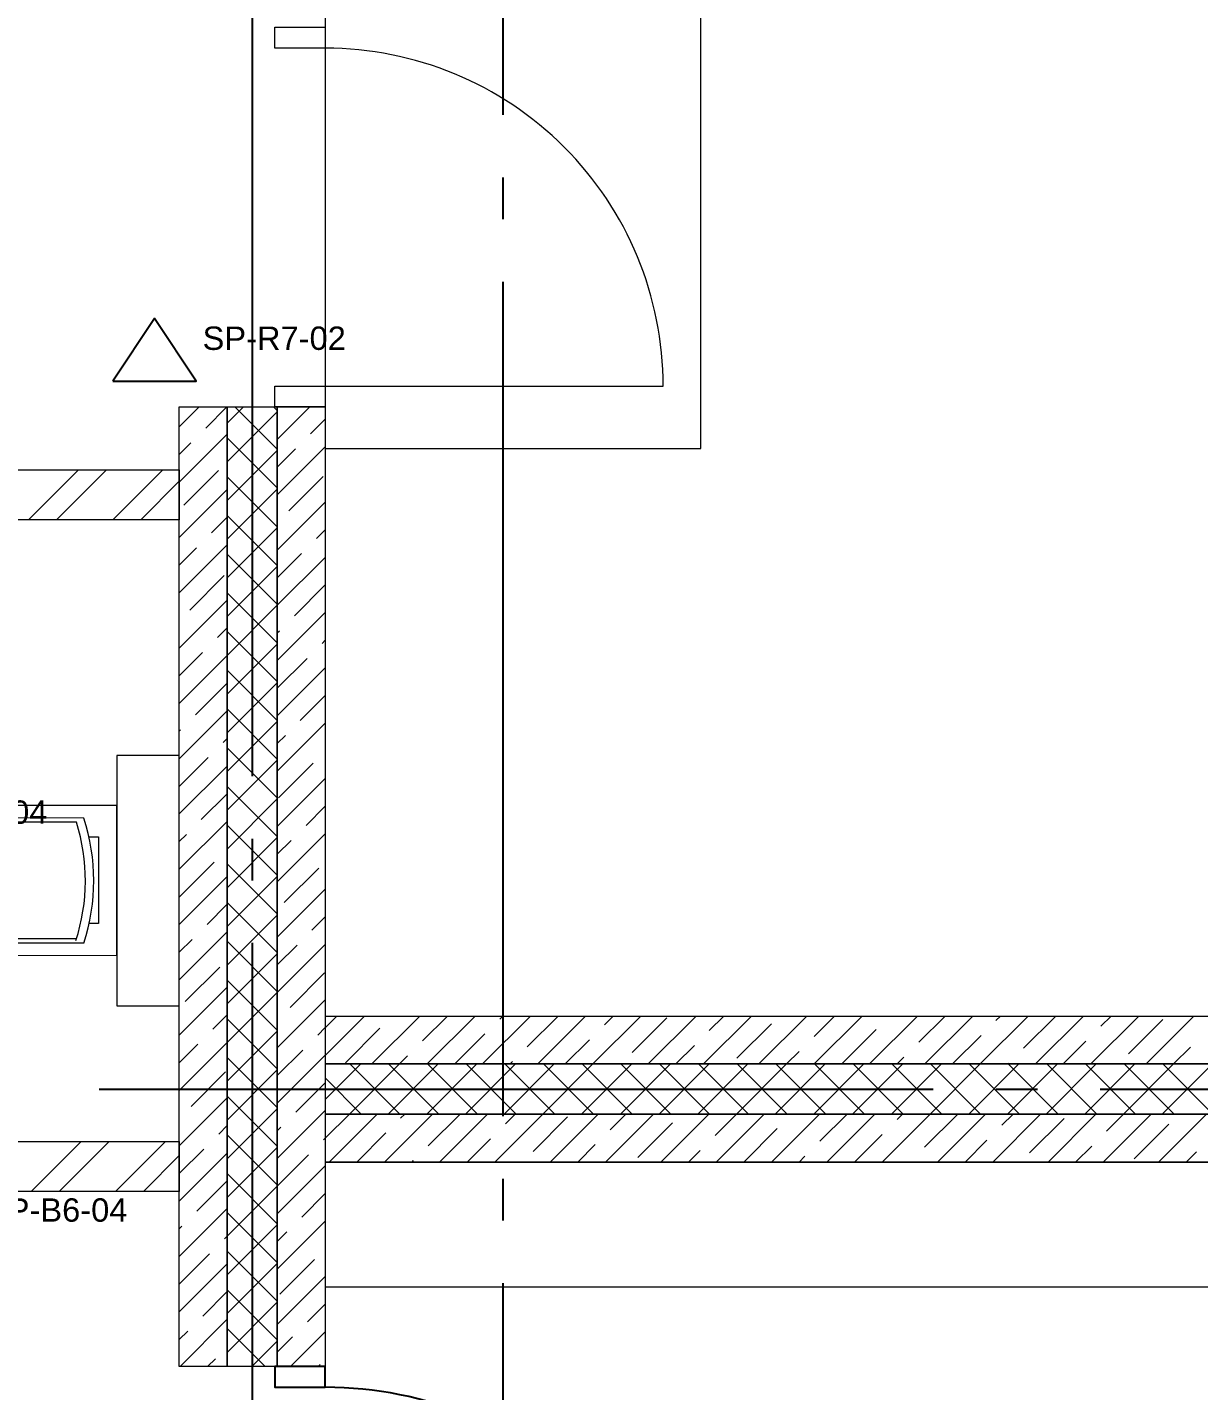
# Model space of a CAD drawing. Header units: inches. Extents: x -21163 to 11874, y -14995 to 6550.
# Drawn here: x -790 to 2018, y -5737 to -2469 of the extents above; entities that cross this region are included whole.
import ezdxf

# ---------------------------------------------------------------- set-up
doc = ezdxf.new("R2010")
doc.units = ezdxf.units.IN
doc.header["$MEASUREMENT"] = 0
doc.linetypes.add('CONTI', pattern=[0])
doc.linetypes.add('GOST2.303 5', pattern=[24, 20, -1.5, 1, -1.5])
doc.layers.get('0').update_dxf_attribs({"color": 8})
for name, color, linetype in [('axis_dim', 8, 'CONTI'), ('SOCKETS', 1, 'Continuous'), ('TAGS', 7, 'Continuous')]:
    doc.layers.add(name, color=color, linetype=linetype)
for name, color, linetype, lineweight in [('doors_windows', 8, 'Continuous', 5), ('sanitary', 8, 'Continuous', 9), ('stair1', 8, 'Continuous', 15), ('Wall2', 8, 'Continuous', 5)]:
    doc.layers.add(name, color=color, linetype=linetype, lineweight=lineweight)
doc.styles.get("Standard").update_dxf_attribs({"font": 'arial.ttf'})

# ---------------------------------------------------------------- blocks, each defined once
blk = doc.blocks.new('jy6r')
at = {"color": 0}
for p, q in [((64668.2, -13271.9), (64373.4, -13271.8)), ((64668.2, -13631.9), (64668.2, -13271.9)), ((64589.5, -13301.9), (64373.4, -13301.8)), ((64571.7, -13311.9), (64373.4, -13311.8)), ((64601.8, -13347.4), (64624.8, -13347.4)), ((64624.8, -13347.4), (64624.6, -13554.5)), ((64624.6, -13554.5), (64602.2, -13554.5)), ((64571.5, -13591.9), (64373.2, -13591.8)), ((64589.3, -13601.9), (64373.2, -13601.8)), ((64668.2, -13631.9), (64373.2, -13631.8))]:
    blk.add_line(p, q, dxfattribs=at)
for radius, end in [(465.2, 17.4853), (485.2, 17.979)]:
    blk.add_arc((64127.9, -13451.7), radius, 341.9643, end, dxfattribs=at)
at = {"color": 0, "lineweight": 9, "extrusion": (0, 0, -1)}
blk.add_ellipse((64373.3, -13451.8), major_axis=(-255.1, 0.1), ratio=0.705489, start_param=0, end_param=1.570796, dxfattribs=at)
at = {"color": 0, "lineweight": 9}
blk.add_ellipse((64373.3, -13451.8), major_axis=(-255.1, 0.1), ratio=0.705489, start_param=0, end_param=1.570796, dxfattribs=at)
for points, knots in [([(64373.2, -13601.8), (64354.8, -13601.8), (64335.5, -13600.2), (64306.5, -13595.1), (64296.9, -13592.9), (64277.9, -13587.6), (64268.5, -13584.4), (64250.4, -13577.3), (64241.7, -13573.2), (64225.2, -13564.4), (64217.3, -13559.6), (64202.9, -13549.4), (64196.2, -13543.9), (64184.2, -13532.7), (64178.9, -13526.9), (64164.8, -13509.3), (64158.3, -13497.2), (64149.9, -13473.8), (64148.1, -13462.5), (64148.1, -13440.9), (64149.9, -13429.5), (64158.3, -13406.1), (64164.9, -13394.1), (64178.9, -13376.5), (64184.3, -13370.7), (64196.3, -13359.5), (64203, -13354), (64217.5, -13343.8), (64225.3, -13339), (64241.8, -13330.2), (64250.6, -13326.2), (64268.6, -13319.1), (64278, -13315.9), (64297, -13310.6), (64306.7, -13308.5), (64335.7, -13303.3), (64355, -13301.8), (64373.4, -13301.8)], [-1.570796, -1.570796, -1.570796, -1.570796, -1.308997, -1.308997, -1.178097, -1.178097, -1.047198, -1.047198, -0.916298, -0.916298, -0.785398, -0.785398, -0.654498, -0.654498, -0.523599, -0.523599, -0.261799, -0.261799, 0, 0, 0.261799, 0.261799, 0.523599, 0.523599, 0.654498, 0.654498, 0.785398, 0.785398, 0.916298, 0.916298, 1.047198, 1.047198, 1.178097, 1.178097, 1.308997, 1.308997, 1.570796, 1.570796, 1.570796, 1.570796]), ([(64373.2, -13591.8), (64355.4, -13591.8), (64336.6, -13590.3), (64308.6, -13585.3), (64299.2, -13583.2), (64280.9, -13578), (64271.9, -13575), (64254.5, -13568.1), (64246.1, -13564.2), (64230.2, -13555.8), (64222.8, -13551.2), (64209, -13541.4), (64202.7, -13536.3), (64191.4, -13525.7), (64186.4, -13520.3), (64177.7, -13509.4), (64174, -13503.8), (64167.9, -13492.9), (64165.4, -13487.5), (64161.6, -13476.9), (64160.3, -13471.7), (64158.5, -13461.5), (64158.1, -13456.5), (64158.1, -13446.8), (64158.5, -13441.9), (64160.3, -13431.7), (64161.6, -13426.5), (64165.4, -13415.9), (64167.9, -13410.5), (64174, -13399.5), (64177.7, -13394), (64186.4, -13383.1), (64191.4, -13377.6), (64202.8, -13367.1), (64209.1, -13362), (64222.9, -13352.3), (64230.3, -13347.7), (64246.2, -13339.2), (64254.6, -13335.4), (64272, -13328.5), (64281, -13325.5), (64299.4, -13320.4), (64308.7, -13318.2), (64336.8, -13313.3), (64355.5, -13311.8), (64373.4, -13311.8)], [-1.570796, -1.570796, -1.570796, -1.570796, -1.308997, -1.308997, -1.178097, -1.178097, -1.047198, -1.047198, -0.916298, -0.916298, -0.785398, -0.785398, -0.654498, -0.654498, -0.523599, -0.523599, -0.392699, -0.392699, -0.261799, -0.261799, -0.1309, -0.1309, 0, 0, 0.1309, 0.1309, 0.261799, 0.261799, 0.392699, 0.392699, 0.523599, 0.523599, 0.654498, 0.654498, 0.785398, 0.785398, 0.916298, 0.916298, 1.047198, 1.047198, 1.178097, 1.178097, 1.308997, 1.308997, 1.570796, 1.570796, 1.570796, 1.570796])]:
    blk.add_open_spline(points, degree=3, knots=knots, dxfattribs=at)
blk = doc.blocks.new('*U24')
at = {"color": 0, "linetype": 'ByBlock', "ltscale": 10}
blk.add_lwpolyline([(-960, 0), (-960, 910, -0.414214), (-50, 0)], format="xyb", dxfattribs=at)
at = {"color": 0}
for points in [[(-1010, 0), (-960, 0), (-960, -120.6), (-1010, -120.6)], [(-50, 0), (0, 0), (0, -120.6), (-50, -120.6)]]:
    blk.add_lwpolyline(points, close=True, dxfattribs=at)
blk = doc.blocks.new('*U27')
at = {"color": 0}
for points in [[(-910, 0), (-860, 0), (-860, 120.6), (-910, 120.6)], [(-50, 0), (0, 0), (0, 120.6), (-50, 120.6)]]:
    blk.add_lwpolyline(points, close=True, dxfattribs=at)
at = {"color": 0, "linetype": 'ByBlock', "ltscale": 10}
blk.add_lwpolyline([(-50, 0), (-50, -810, -0.414214), (-860, 0)], format="xyb", dxfattribs=at)

msp = doc.modelspace()

# ---------------------------------------------------------------- linework, layer by layer
at = {"layer": 'axis_dim', "linetype": 'GOST2.303 5', "lineweight": 25, "ltscale": 100}
for points in [[(349.8, 1720.7), (349.8, -10307.9)], [(-250.6, -2264), (-250.6, -7664)], [(-618, -5014), (8759.7, -5014)]]:
    msp.add_lwpolyline(points, dxfattribs=at)
at = {"layer": 'sanitary', "linetype": 'ByBlock', "lineweight": 0}
msp.add_lwpolyline([(-575.6, -4214.5), (-575.6, -4814.5), (-425.6, -4814.5), (-425.6, -4214.5)], close=True, dxfattribs=at)
at = {"layer": 'SOCKETS'}
msp.add_line((-584.8, -3317.4), (-384.8, -3317.4), dxfattribs=at)
msp.add_lwpolyline([(-584.8, -3317.4), (-384.8, -3317.4), (-484.8, -3167.4)], close=True, dxfattribs=at)
at = {"layer": 'stair1', "ltscale": 75}
for points in [[(824.8, -2288.5), (-75.6, -2288.5), (-75.6, -3479), (824.8, -3479)], [(2924.9, -5489), (-75.2, -5489), (-75.2, -5189), (2924.9, -5189)]]:
    msp.add_lwpolyline(points, close=True, dxfattribs=at)
at = {"layer": 'Wall2', "ltscale": 100}
for points in [[(-425.6, -3426.7), (-377.8, -3379)], [(-425.6, -5679), (-425.6, -3379)], [(-425.6, -3379), (-310.6, -3379)], [(-362.2, -3429.7), (-311.5, -3379)], [(-310.6, -3417.8), (-271.8, -3379)], [(-310.6, -5679), (-310.6, -3379)], [(-310.6, -3379), (-190.6, -3379)], [(-310.6, -3379), (-310.6, -5679)], [(-310.6, -3510.6), (-190.6, -3390.6)], [(-190.6, -3480.6), (-292.2, -3379)], [(-190.6, -3387.8), (-199.4, -3379)], [(-190.6, -3456.9), (-112.7, -3379)], [(-190.6, -5679), (-190.6, -3379)], [(-190.6, -3379), (-75.6, -3379)], [(-190.6, -3379), (-190.6, -5679)], [(-75.6, -3379), (-75.6, -5679)], [(-111, -3443.6), (-75.6, -3408.2)], [(-425.6, -3559.3), (-310.6, -3444.3)], [(-190.6, -3573.4), (-310.6, -3453.4)], [(-425.6, -3493), (-398, -3465.5)], [(-310.6, -3603.4), (-190.6, -3483.4)], [(-190.6, -3589.5), (-75.6, -3474.5)], [(-190.6, -3523.2), (-146.8, -3479.4)], [(-2225.6, -3529.5), (-425.6, -3529.5)], [(-787.2, -3649.5), (-667.2, -3529.5)], [(-719.9, -3649.5), (-599.9, -3529.5)], [(-585.2, -3649.5), (-465.2, -3529.5)], [(-425.6, -3529.5), (-425.6, -3649.5)], [(-517.8, -3649.5), (-425.6, -3557.2)], [(-414.6, -3614.6), (-331.7, -3531.7)], [(-190.6, -3666.3), (-310.6, -3546.3)], [(-163.3, -3628.5), (-80.5, -3545.7)], [(-425.6, -3691.9), (-310.6, -3576.9)], [(-310.6, -3696.2), (-190.6, -3576.2)], [(-190.6, -3722.1), (-75.6, -3607.1)], [(-425.6, -3649.5), (-2225.6, -3649.5)], [(-348.3, -3680.9), (-310.6, -3643.2)], [(-190.6, -3759.1), (-310.6, -3639.1)], [(-310.6, -3789), (-190.6, -3669)], [(-97, -3694.8), (-75.6, -3673.4)], [(-425.6, -3824.5), (-310.6, -3709.5)], [(-425.6, -3758.2), (-384.1, -3716.7)], [(-190.6, -3851.9), (-310.6, -3731.9)], [(-190.6, -3788.4), (-132.8, -3730.6)], [(-190.6, -3854.6), (-75.6, -3739.6)], [(-400.7, -3865.9), (-317.8, -3783)], [(-310.6, -3881.8), (-190.6, -3761.8)], [(-149.4, -3879.8), (-75.6, -3805.9)], [(-425.6, -3957.1), (-310.6, -3842.1)], [(-190.6, -3944.7), (-310.6, -3824.7)], [(-310.6, -3974.6), (-190.6, -3854.6)], [(-190.6, -3987.2), (-75.6, -3872.2)], [(-334.4, -3932.1), (-310.6, -3908.4)], [(-190.6, -4037.5), (-310.6, -3917.5)], [(-190.6, -3920.9), (-185.2, -3915.6)], [(-310.6, -4067.5), (-190.6, -3947.5)], [(-83.1, -3946.1), (-75.6, -3938.5)], [(-425.6, -4023.4), (-370.2, -3967.9)], [(-425.6, -4089.6), (-310.6, -3974.6)], [(-190.6, -4053.5), (-118.9, -3981.9)], [(-190.6, -4130.3), (-310.6, -4010.3)], [(-190.6, -4119.8), (-75.6, -4004.8)], [(-386.7, -4117.1), (-310.6, -4040.9)], [(-310.6, -4160.3), (-190.6, -4040.3)], [(-135.5, -4131), (-75.6, -4071.1)], [(-425.6, -4222.2), (-310.6, -4107.2)], [(-190.6, -4223.1), (-310.6, -4103.1)], [(-310.6, -4253.1), (-190.6, -4133.1)], [(-190.6, -4252.4), (-75.6, -4137.4)], [(-425.6, -4155.9), (-422.5, -4152.9)], [(-320.4, -4183.4), (-310.6, -4173.5)], [(-190.6, -4186.1), (-171.3, -4166.8)], [(-190.6, -4315.9), (-310.6, -4195.9)], [(-425.6, -4288.5), (-356.2, -4219.2)], [(-425.6, -4354.8), (-310.6, -4239.8)], [(-310.6, -4345.9), (-190.6, -4225.9)], [(-187.9, -4316), (-105, -4233.1)], [(-190.6, -4385), (-75.6, -4270)], [(-372.8, -4368.3), (-310.6, -4306.1)], [(-190.6, -4408.7), (-310.6, -4288.7)], [(-310.6, -4438.7), (-190.6, -4318.7)], [(-121.6, -4382.3), (-75.6, -4336.3)], [(-425.6, -4487.4), (-310.6, -4372.4)], [(-425.6, -4421.1), (-408.6, -4404.1)], [(-190.6, -4501.5), (-310.6, -4381.5)], [(-310.6, -4531.5), (-190.6, -4411.5)], [(-190.6, -4517.6), (-75.6, -4402.6)], [(-190.6, -4451.3), (-157.4, -4418.1)], [(-425.2, -4553.3), (-342.3, -4470.4)], [(-190.6, -4594.3), (-310.6, -4474.3)], [(-425.6, -4620), (-310.6, -4505)], [(-310.6, -4624.3), (-190.6, -4504.3)], [(-173.9, -4567.2), (-91.1, -4484.4)], [(-190.6, -4650.1), (-75.6, -4535.1)], [(-358.9, -4619.6), (-310.6, -4571.3)], [(-190.6, -4687.1), (-310.6, -4567.1)], [(-310.6, -4717.1), (-190.6, -4597.1)], [(-107.6, -4633.5), (-75.6, -4601.4)], [(-425.6, -4752.6), (-310.6, -4637.6)], [(-425.6, -4686.3), (-394.7, -4655.4)], [(-190.6, -4779.9), (-310.6, -4659.9)], [(-190.6, -4782.7), (-75.6, -4667.7)], [(-190.6, -4716.4), (-143.4, -4669.3)], [(-310.6, -4809.9), (-190.6, -4689.9)], [(-411.3, -4804.5), (-328.4, -4721.7)], [(-160, -4818.5), (-77.2, -4735.6)], [(-425.6, -4885.1), (-310.6, -4770.1)], [(-190.6, -4872.8), (-310.6, -4752.8)], [(-310.6, -4902.7), (-190.6, -4782.7)], [(-190.6, -4915.3), (-75.6, -4800.3)], [(-345, -4870.8), (-310.6, -4836.4)], [(-190.6, -4965.6), (-310.6, -4845.6)], [(-93.7, -4884.8), (-75.6, -4866.6)], [(-75.2, -4932.5), (18.3, -4839)], [(-75.2, -4866.2), (-48, -4839)], [(-75.2, -4839), (3874.6, -4839)], [(-75.2, -4954), (-75.2, -4839)], [(-27.4, -4951), (55.4, -4868.2)], [(35.9, -4954), (150.9, -4839)], [(157.5, -4898.7), (217.2, -4839)], [(168.5, -4954), (283.5, -4839)], [(301.1, -4954), (416.1, -4839)], [(342.5, -4846.3), (349.8, -4839)], [(408.8, -4912.6), (482.4, -4839)], [(433.6, -4954), (548.6, -4839)], [(566.2, -4954), (681.2, -4839)], [(593.7, -4860.2), (614.9, -4839)], [(660, -4926.5), (742.9, -4843.6)], [(698.8, -4954), (813.8, -4839)], [(831.4, -4954), (946.4, -4839)], [(845, -4874.1), (880.1, -4839)], [(911.3, -4940.4), (994.1, -4857.6)], [(964, -4954), (1079, -4839)], [(1096.2, -4888.1), (1145.3, -4839)], [(1096.6, -4954), (1211.6, -4839)], [(1229.1, -4954), (1344.1, -4839)], [(1347.4, -4902), (1410.4, -4839)], [(1361.7, -4954), (1476.7, -4839)], [(1494.3, -4954), (1609.3, -4839)], [(1532.4, -4849.6), (1543, -4839)], [(1598.7, -4915.9), (1675.6, -4839)], [(1626.9, -4954), (1741.9, -4839)], [(1759.5, -4954), (1874.5, -4839)], [(1783.6, -4863.5), (1808.2, -4839)], [(1849.9, -4929.8), (1932.8, -4847)], [(1892.1, -4954), (2007.1, -4839)], [(-310.6, -4995.5), (-190.6, -4875.5)], [(234.8, -4954), (306.7, -4882.1)], [(499.9, -4954), (557.9, -4896)], [(1162.9, -4954), (1245.4, -4871.5)], [(1428, -4954), (1496.6, -4885.4)], [(1693.2, -4954), (1747.8, -4899.3)], [(-425.6, -5017.7), (-310.6, -4902.7)], [(-425.6, -4951.4), (-380.8, -4906.6)], [(-190.6, -4981.6), (-129.5, -4920.5)], [(-190.6, -5047.9), (-75.6, -4932.9)], [(102.2, -4954), (121.7, -4934.5)], [(765.1, -4954), (809.2, -4909.9)], [(1030.3, -4954), (1060.4, -4923.9)], [(1958.3, -4954), (1999.1, -4913.3)], [(-190.6, -5058.4), (-310.6, -4938.4)], [(-75.2, -5038.6), (9.4, -4954)], [(-75.2, -4954), (3874.6, -4954)], [(-75.2, -5074), (-75.2, -4954)], [(3874.6, -4954), (-75.2, -4954)], [(-17.8, -5074), (102.2, -4954)], [(103.5, -5074), (-16.5, -4954)], [(75, -5074), (195, -4954)], [(196.3, -5074), (76.3, -4954)], [(167.8, -5074), (287.8, -4954)], [(289.1, -5074), (169.1, -4954)], [(260.6, -5074), (380.6, -4954)], [(381.9, -5074), (261.9, -4954)], [(353.4, -5074), (473.4, -4954)], [(474.7, -5074), (354.7, -4954)], [(367.4, -4954), (373, -4948.4)], [(446.2, -5074), (566.2, -4954)], [(567.5, -5074), (447.5, -4954)], [(539, -5074), (659, -4954)], [(660.3, -5074), (540.3, -4954)], [(631.8, -5074), (751.8, -4954)], [(753.1, -5074), (633.1, -4954)], [(724.7, -5074), (844.7, -4954)], [(845.9, -5074), (725.9, -4954)], [(817.5, -5074), (937.5, -4954)], [(938.8, -5074), (818.8, -4954)], [(910.3, -5074), (1030.3, -4954)], [(1031.6, -5074), (911.6, -4954)], [(1003.1, -5074), (1123.1, -4954)], [(1124.4, -5074), (1004.4, -4954)], [(1095.9, -5074), (1215.9, -4954)], [(1217.2, -5074), (1097.2, -4954)], [(1188.7, -5074), (1308.7, -4954)], [(1310, -5074), (1190, -4954)], [(1281.5, -5074), (1401.5, -4954)], [(1402.8, -5074), (1282.8, -4954)], [(1295.4, -4954), (1311.7, -4937.8)], [(1374.3, -5074), (1494.3, -4954)], [(1495.6, -5074), (1375.6, -4954)], [(1467.1, -5074), (1587.1, -4954)], [(1588.4, -5074), (1468.4, -4954)], [(1559.9, -5074), (1679.9, -4954)], [(1560.6, -4954), (1562.9, -4951.7)], [(1681.2, -5074), (1561.2, -4954)], [(1652.7, -5074), (1772.7, -4954)], [(1774, -5074), (1654, -4954)], [(1745.5, -5074), (1865.5, -4954)], [(1866.8, -5074), (1746.8, -4954)], [(1838.3, -5074), (1958.3, -4954)], [(1959.6, -5074), (1839.6, -4954)], [(1931.2, -5074), (2051.2, -4954)], [(2052.4, -5074), (1932.4, -4954)], [(-397.3, -5055.8), (-314.5, -4972.9)], [(-310.6, -5088.3), (-190.6, -4968.3)], [(-146.1, -5069.7), (-75.6, -4999.2)], [(10.7, -5074), (-75.2, -4988.1)], [(-190.6, -5151.2), (-310.6, -5031.2)], [(-425.6, -5150.3), (-310.6, -5035.3)], [(-310.6, -5181.1), (-190.6, -5061.1)], [(-190.6, -5180.5), (-75.6, -5065.5)], [(-75.2, -5131.4), (-17.8, -5074)], [(-75.2, -5074), (3874.6, -5074)], [(-75.2, -5189), (-75.2, -5074)], [(3874.6, -5074), (-75.2, -5074)], [(-66.5, -5189), (48.5, -5074)], [(66.1, -5189), (181.1, -5074)], [(105.1, -5083.6), (114.8, -5074)], [(171.4, -5149.9), (247.4, -5074)], [(198.6, -5189), (313.6, -5074)], [(331.2, -5189), (446.2, -5074)], [(356.4, -5097.5), (379.9, -5074)], [(422.7, -5163.8), (505.5, -5081)], [(463.8, -5189), (578.8, -5074)], [(596.4, -5189), (711.4, -5074)], [(607.6, -5111.5), (645.1, -5074)], [(673.9, -5177.8), (756.8, -5094.9)], [(729, -5189), (844, -5074)], [(858.9, -5125.4), (910.3, -5074)], [(861.6, -5189), (976.6, -5074)], [(994.1, -5189), (1109.1, -5074)], [(1110.1, -5139.3), (1175.4, -5074)], [(1126.7, -5189), (1241.7, -5074)], [(1259.3, -5189), (1374.3, -5074)], [(1295.1, -5086.9), (1308, -5074)], [(1361.4, -5153.2), (1440.6, -5074)], [(1391.9, -5189), (1506.9, -5074)], [(1524.5, -5189), (1639.5, -5074)], [(1546.3, -5100.9), (1573.2, -5074)], [(1612.6, -5167.2), (1695.5, -5084.3)], [(1657.1, -5189), (1772.1, -5074)], [(1789.6, -5189), (1904.6, -5074)], [(1797.6, -5114.8), (1838.3, -5074)], [(1863.9, -5181.1), (1946.7, -5098.2)], [(1922.2, -5189), (2037.2, -5074)], [(-331, -5122.1), (-310.6, -5101.6)], [(-190.6, -5244), (-310.6, -5124)], [(-190.6, -5114.2), (-181.9, -5105.5)], [(-0.2, -5189), (69.4, -5119.4)], [(927.9, -5189), (1008, -5108.8)], [(1193, -5189), (1259.3, -5122.7)], [(-2225.6, -5139.5), (-425.6, -5139.5)], [(-780.8, -5259.5), (-660.8, -5139.5)], [(-713.5, -5259.5), (-593.5, -5139.5)], [(-578.8, -5259.5), (-458.8, -5139.5)], [(-425.6, -5139.5), (-425.6, -5259.5)], [(-425.6, -5216.6), (-366.8, -5157.9)], [(-310.6, -5274), (-190.6, -5154)], [(-79.8, -5136), (-75.6, -5131.8)], [(264.9, -5189), (320.6, -5133.3)], [(530.1, -5189), (571.8, -5147.3)], [(795.3, -5189), (823.1, -5161.2)], [(1458.2, -5189), (1510.5, -5136.7)], [(1723.3, -5189), (1761.8, -5150.6)], [(-511.4, -5259.5), (-425.6, -5173.6)], [(-425.6, -5282.9), (-310.6, -5167.9)], [(-190.6, -5246.8), (-115.6, -5171.8)], [(3874.6, -5189), (-75.2, -5189)], [(132.4, -5189), (135.6, -5185.7)], [(1060.4, -5189), (1074.3, -5175.1)], [(1988.5, -5189), (2013, -5164.5)], [(-190.6, -5336.8), (-310.6, -5216.8)], [(-190.6, -5313.1), (-75.6, -5198.1)], [(-425.6, -5259.5), (-2665.6, -5259.5)], [(-383.4, -5307), (-310.6, -5234.2)], [(-310.6, -5366.8), (-190.6, -5246.8)], [(-132.2, -5320.9), (-75.6, -5264.3)], [(-425.6, -5415.5), (-310.6, -5300.5)], [(-190.6, -5429.6), (-310.6, -5309.6)], [(-425.6, -5349.2), (-419.2, -5342.8)], [(-310.6, -5459.6), (-190.6, -5339.6)], [(-190.6, -5445.6), (-75.6, -5330.6)], [(-190.6, -5379.3), (-168, -5356.7)], [(-317.1, -5373.3), (-310.6, -5366.8)], [(-425.6, -5481.8), (-352.9, -5409.1)], [(-190.6, -5522.4), (-310.6, -5402.4)], [(-184.5, -5505.9), (-101.7, -5423)], [(-425.6, -5548.1), (-310.6, -5433.1)], [(-310.6, -5552.4), (-190.6, -5432.4)], [(-190.6, -5578.2), (-75.6, -5463.2)], [(-369.5, -5558.3), (-310.6, -5499.3)], [(-190.6, -5615.2), (-310.6, -5495.2)], [(-310.6, -5645.2), (-190.6, -5525.2)], [(-118.3, -5572.2), (-75.6, -5529.5)], [(-423.9, -5679), (-310.6, -5565.6)], [(-219.6, -5679), (-310.6, -5588)], [(-425.6, -5614.3), (-405.3, -5594.1)], [(-251.6, -5679), (-190.6, -5618)], [(-190.6, -5644.5), (-154, -5608)], [(-158.8, -5679), (-75.6, -5595.8)], [(-310.6, -5679), (-425.6, -5679)], [(-357.6, -5679), (-339, -5660.4)], [(-190.6, -5679), (-310.6, -5679)], [(-75.6, -5679), (-190.6, -5679)], [(-92.5, -5679), (-87.8, -5674.3)]]:
    msp.add_lwpolyline(points, dxfattribs=at)

# ---------------------------------------------------------------- block references
at = {"color": 8, "xscale": -1, "rotation": 269.9999936264059}
msp.add_blockref('*U24', (-75.6, -5679), dxfattribs=at)
at = {"layer": 'doors_windows', "color": 8, "xscale": -1, "rotation": 89.99999362640585}
msp.add_blockref('*U27', (-75.6, -3379.2), dxfattribs=at)
at = {"layer": 'sanitary', "linetype": 'ByBlock', "lineweight": 0}
msp.add_blockref('jy6r', (-65243.8, 8937.5), dxfattribs=at)

# ---------------------------------------------------------------- texts
at = {"layer": 'TAGS'}
for s, p in [('SP-R7-02', (-369.8, -3242.4)), ('LP-Y2-04', (-1072.2, -4378.3)), ('SP-B6-04', (-889.1, -5332))]:
    msp.add_text(s, height=56, dxfattribs=at).set_placement(p)

doc.saveas('drawing.dxf')
